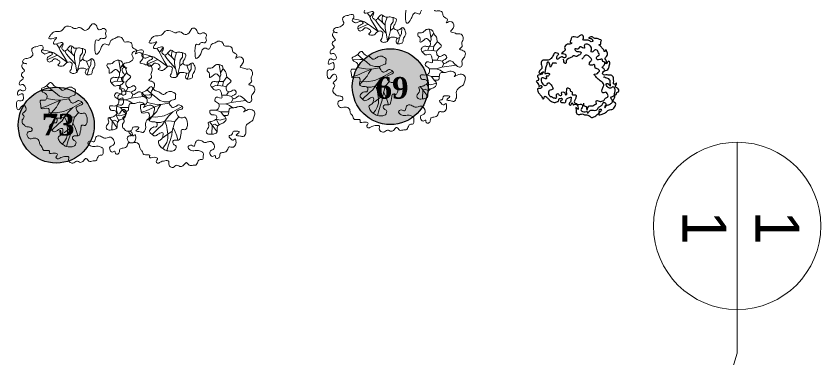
# Model space of a CAD drawing. Header units: metres. Extents: x 180 to 3220, y 13789 to 15035.
# Drawn here: x 726.41 to 741.1, y 14921.54 to 14927.81 of the extents above; entities that cross this region are included whole.
import ezdxf

# ---------------------------------------------------------------- set-up
doc = ezdxf.new("R2010")
doc.units = ezdxf.units.M
doc.header["$MEASUREMENT"] = 0
doc.layers.add('!!!_1. Дендра_Аварийка_Номера_выноски', color=20, linetype='Continuous', lineweight=40)
for name, color, linetype in [('02 Выноски план', 170, 'Continuous'), ('04 Дендроплан (существующие растения)', 7, 'Continuous'), ('04 Дендроплан (удаление)', 240, 'Continuous'), ('04 План (существующие кустарники)', 7, 'Continuous'), ('50 Дендроплан - Деревья вырубаемые', 7, 'Continuous')]:
    doc.layers.add(name, color=color, linetype=linetype)
doc.layers.get('50 Дендроплан - Деревья вырубаемые').off()
doc.styles.get("Standard").update_dxf_attribs({"font": 'arial.ttf'})

# ---------------------------------------------------------------- blocks, each defined once
blk = doc.blocks.new('A$C442D7FB9')
at = {"layer": '04 Дендроплан (удаление)', "lineweight": 30}
h = blk.add_hatch(color=0, dxfattribs=at)
h.dxf.hatch_style = 1
edge = h.paths.add_edge_path()
edge.add_arc((0, 0), 0.5, 0, 360)
at = {"layer": '04 Дендроплан (удаление)', "color": 0, "lineweight": 30}
blk.add_circle((0, 0), 0.5, dxfattribs=at)
blk = doc.blocks.new('Лиственное дерево существующее')
at = {"color": 114, "lineweight": 0}
for p, q in [((-0.799, 1.368), (-0.859, 1.458)), ((-0.782, 1.333), (-0.669, 1.479)), ((-1.275, 1.287), (-1.119, 1.252)), ((-1.119, 1.252), (-0.938, 1.195)), ((-0.938, 1.195), (-0.761, 1.08)), ((-0.751, 1.267), (-0.799, 1.368)), ((-0.639, 1.076), (-0.751, 1.267)), ((-0.62, 1.247), (-0.563, 1.155)), ((-0.403, 1.17), (-0.548, 1.306)), ((-0.427, 1.275), (-0.411, 1.393)), ((-0.415, 1.181), (-0.427, 1.275)), ((-0.332, 1.162), (-0.28, 1.33)), ((-0.173, 1.105), (-0.103, 1.192)), ((-0.103, 1.192), (-0.105, 1.321)), ((-0.829, 1.124), (-1.138, 0.99)), ((-0.761, 1.08), (-0.541, 0.917)), ((-0.541, 0.917), (-0.639, 1.076)), ((-0.563, 1.155), (-0.46, 1.026)), ((-0.46, 1.026), (-0.309, 0.866)), ((-0.334, 1.1), (-0.403, 1.17)), ((-0.337, 1.006), (-0.332, 1.162)), ((-0.309, 0.866), (-0.337, 1.006)), ((-0.221, 0.786), (-0.18, 0.943)), ((-0.183, 1.016), (-0.173, 1.105)), ((-0.18, 0.943), (-0.183, 1.016)), ((-0.18, 0.943), (-0.086, 1.015)), ((0.058, 0.845), (0.018, 0.955)), ((0.145, 0.845), (0.151, 1.018)), ((1.012, 0.68), (0.961, 0.98)), ((-0.285, 0.754), (-0.309, 0.866)), ((-0.266, 0.631), (-0.285, 0.754)), ((-0.266, 0.631), (-0.221, 0.786)), ((0.011, 0.712), (0.08, 0.738)), ((0.098, 0.768), (0.058, 0.845)), ((0.067, 0.65), (0.08, 0.738)), ((0.08, 0.738), (0.145, 0.845)), ((1.002, 0.737), (1.083, 0.859)), ((0.027, 0.553), (0.067, 0.65)), ((0.912, 0.363), (0.952, 0.477)), ((1.088, 0.479), (0.952, 0.477)), ((0.98, 0.595), (1.012, 0.68)), ((1.088, 0.479), (1.064, 0.348)), ((1.191, 0.617), (1.088, 0.479)), ((0.748, 0.317), (0.854, 0.368)), ((0.854, 0.368), (1.012, 0.353)), ((1.012, 0.353), (1.103, 0.344)), ((1.103, 0.344), (1.176, 0.338)), ((-1.081, 0.093), (-1.287, 0.08)), ((-0.976, 0.096), (-1.147, 0.235)), ((-0.973, 0.093), (-1.081, 0.093)), ((-0.885, 0.021), (-0.976, 0.096)), ((-0.772, -0.073), (-0.885, 0.021)), ((1.044, 0.078), (1.18, 0.078)), ((1.18, 0.078), (1.236, 0.183)), ((1.18, 0.078), (1.336, 0.043)), ((-1.091, -0.147), (-1.147, -0.134)), ((-0.91, -0.179), (-1.091, -0.147)), ((-0.739, -0.188), (-0.931, -0.27)), ((-0.739, -0.188), (-0.91, -0.179)), ((-0.739, -0.188), (-0.821, -0.312)), ((-0.638, -0.11), (-0.772, -0.073)), ((-0.5, -0.151), (-0.739, -0.188)), ((-0.489, -0.116), (-0.638, -0.11)), ((0.953, -0.18), (1.158, -0.176)), ((1.158, -0.176), (1.317, -0.128)), ((1.158, -0.176), (1.267, -0.218)), ((1.267, -0.218), (1.367, -0.287)), ((1.317, -0.128), (1.739, -0.074)), ((1.328, -0.127), (1.373, -0.019)), ((-1.169, -0.374), (-1.309, -0.418)), ((-0.931, -0.27), (-1.169, -0.374)), ((-0.86, -0.395), (-0.95, -0.489)), ((-0.821, -0.312), (-0.86, -0.395)), ((-0.386, -0.406), (-0.641, -0.519)), ((-0.386, -0.406), (-0.514, -0.534)), ((-0.113, -0.252), (-0.386, -0.406)), ((0.87, -0.356), (1.013, -0.408)), ((1.013, -0.408), (1.247, -0.408)), ((1.013, -0.408), (1.096, -0.512)), ((-0.95, -0.489), (-1.084, -0.647)), ((-0.882, -0.56), (-1.076, -0.551)), ((-0.641, -0.519), (-0.882, -0.56)), ((-0.624, -0.681), (-0.75, -0.714)), ((-0.624, -0.681), (-0.699, -0.796)), ((-0.514, -0.534), (-0.624, -0.681)), ((-0.525, -0.67), (-0.624, -0.681)), ((-0.624, -0.681), (-0.572, -0.807)), ((-0.427, -0.678), (-0.525, -0.67)), ((-0.335, -0.691), (-0.427, -0.678)), ((-0.335, -0.691), (-0.408, -0.969)), ((-0.212, -0.551), (-0.335, -0.691)), ((0.682, -0.698), (0.762, -0.798)), ((0.873, -0.622), (0.961, -0.786)), ((0.873, -0.622), (0.993, -0.651)), ((0.993, -0.651), (1.163, -0.596)), ((-0.804, -0.883), (-0.997, -1.067)), ((-0.75, -0.714), (-0.864, -0.716)), ((-0.699, -0.796), (-0.804, -0.883)), ((-0.572, -0.807), (-0.55, -0.923)), ((-0.55, -0.923), (-0.535, -1.06)), ((-0.381, -0.865), (-0.316, -0.99)), ((0.762, -0.798), (0.755, -1.059)), ((0.762, -0.798), (0.835, -0.77)), ((0.762, -0.798), (0.907, -0.988)), ((0.835, -0.77), (0.929, -0.824)), ((-0.629, -1.132), (-0.696, -1.173)), ((-0.532, -1.058), (-0.629, -1.132)), ((-0.535, -1.06), (-0.535, -1.187)), ((-0.408, -0.969), (-0.532, -1.058)), ((-0.422, -1.093), (-0.47, -1.242)), ((-0.408, -0.969), (-0.422, -1.093)), ((-0.316, -0.99), (-0.275, -1.107)), ((-0.275, -1.107), (-0.238, -1.23)), ((-0.622, -1.395), (-0.691, -1.474)), ((-0.566, -1.298), (-0.622, -1.395)), ((-0.535, -1.187), (-0.566, -1.298)), ((-0.515, -1.373), (-0.564, -1.545)), ((-0.47, -1.242), (-0.515, -1.373))]:
    blk.add_line(p, q, dxfattribs=at)
for points, knots in [([(-1.863, -0.802), (-1.881, -0.757), (-1.747, -0.684), (-1.911, -0.574), (-1.692, -0.517), (-1.79, -0.294), (-1.907, -0.385), (-1.984, -0.55), (-2.059, -0.321), (-1.999, -0.175), (-1.894, -0.235), (-1.819, -0.16), (-1.828, -0.083), (-1.849, 0.055), (-2.007, -0.094), (-1.999, 0.047), (-1.938, 0.153), (-1.832, 0.046), (-1.733, 0.144), (-1.793, 0.214), (-1.838, 0.303), (-1.955, 0.22), (-1.946, 0.341), (-1.898, 0.392), (-1.788, 0.464), (-1.907, 0.519), (-1.872, 0.623), (-1.76, 0.663), (-1.864, 0.745), (-1.889, 0.84), (-1.824, 0.904), (-1.659, 0.854), (-1.891, 0.903), (-1.808, 1.034), (-1.683, 1.022), (-1.589, 1.081), (-1.522, 1.172), (-1.609, 1.251), (-1.548, 1.37), (-1.423, 1.371), (-1.266, 1.445), (-1.233, 1.311), (-1.326, 1.255), (-1.263, 1.188), (-1.194, 1.144), (-1.114, 1.199), (-1.035, 1.222), (-0.951, 1.163), (-1.052, 1.106), (-1.123, 1.075), (-1.151, 0.983), (-1.088, 0.91), (-0.99, 0.942), (-0.937, 1.041), (-0.833, 0.999), (-0.758, 0.957), (-0.756, 0.875), (-0.858, 0.837), (-0.695, 0.783), (-0.611, 0.852), (-0.527, 0.951), (-0.375, 0.902), (-0.426, 0.79), (-0.418, 0.708), (-0.488, 0.654), (-0.425, 0.592), (-0.354, 0.593), (-0.251, 0.613), (-0.225, 0.746), (-0.105, 0.754), (0.053, 0.733), (-0.044, 0.628), (0.019, 0.538), (0.099, 0.557), (0.195, 0.575), (0.173, 0.707), (0.273, 0.796), (0.262, 0.925), (0.181, 1.071), (0.093, 0.951), (-0.002, 0.952), (-0.083, 0.981), (-0.098, 1.072), (-0.033, 1.146), (0.02, 1.288), (-0.113, 1.322), (-0.213, 1.354), (-0.344, 1.304), (-0.427, 1.44), (-0.522, 1.344), (-0.56, 1.288), (-0.617, 1.228), (-0.671, 1.281), (-0.73, 1.337), (-0.664, 1.401), (-0.662, 1.525), (-0.806, 1.471), (-0.975, 1.423), (-0.933, 1.56), (-0.796, 1.69), (-0.974, 1.592), (-1.114, 1.604), (-1.027, 1.718), (-0.966, 1.811), (-0.835, 1.824), (-0.696, 1.818), (-0.625, 1.999), (-0.435, 1.978), (-0.317, 1.874), (-0.169, 1.993), (-0.037, 1.791), (0.118, 1.927), (0.171, 2.072), (0.331, 2.017), (0.32, 1.881), (0.433, 1.862), (0.5, 1.939), (0.63, 1.849), (0.551, 1.757), (0.61, 1.682), (0.54, 1.583), (0.423, 1.658), (0.38, 1.528), (0.285, 1.601), (0.255, 1.442), (0.259, 1.344), (0.267, 1.066), (0.442, 1.277), (0.452, 1.397), (0.554, 1.491), (0.691, 1.367), (0.706, 1.583), (0.847, 1.604), (0.949, 1.69), (1.08, 1.634), (1.107, 1.482), (1.251, 1.539), (1.364, 1.464), (1.332, 1.318), (1.543, 1.296), (1.4, 1.122), (1.6, 1.263), (1.746, 1.049), (1.497, 0.884), (1.694, 0.879), (1.77, 0.828), (1.885, 0.882), (1.984, 0.691), (1.87, 0.579), (1.951, 0.461), (1.781, 0.392), (1.935, 0.365), (2.026, 0.299), (1.993, 0.151), (1.874, 0.063), (1.942, -0.057), (1.852, -0.164), (1.705, -0.058), (1.57, 0.123), (1.46, -0.006), (1.368, -0.037), (1.309, 0.063), (1.418, 0.081), (1.488, 0.156), (1.387, 0.288), (1.293, 0.151), (1.168, 0.211), (1.158, 0.338), (1.232, 0.414), (1.37, 0.508), (1.152, 0.589), (1.19, 0.754), (1.08, 0.827), (1.07, 0.942), (0.965, 0.989), (0.834, 0.976), (0.764, 0.841), (0.611, 0.902), (0.608, 0.768), (0.711, 0.734), (0.641, 0.537), (0.789, 0.661), (0.881, 0.732), (0.967, 0.639), (0.997, 0.553), (0.953, 0.449), (0.855, 0.484), (0.758, 0.479), (0.688, 0.371), (0.775, 0.293), (0.847, 0.19), (0.983, 0.282), (1.029, 0.149), (1.046, 0.081), (1.054, -0.055), (0.876, 0.088), (0.805, -0.111), (0.954, -0.136), (0.971, -0.254), (0.916, -0.36), (0.806, -0.365), (0.663, -0.342), (0.715, -0.526), (0.851, -0.462), (0.924, -0.585), (0.833, -0.657), (0.756, -0.694), (0.608, -0.696), (0.717, -0.859), (0.553, -0.942), (0.629, -1.071), (0.741, -1.059), (0.834, -1.056), (0.93, -0.996), (0.884, -0.867), (0.981, -0.75), (1.119, -0.739), (1.208, -0.591), (1.044, -0.489), (1.259, -0.545), (1.236, -0.392), (1.278, -0.271), (1.407, -0.301), (1.52, -0.244), (1.647, -0.243), (1.757, -0.342), (1.628, -0.447), (1.834, -0.304), (1.938, -0.341), (2.024, -0.427), (1.983, -0.534), (1.959, -0.679), (1.81, -0.72), (1.719, -0.862), (1.775, -0.997), (1.685, -1.157), (1.583, -1.102), (1.385, -1.113), (1.618, -0.979), (1.443, -0.96), (1.345, -0.98), (1.358, -1.093), (1.215, -1.09), (1.3, -1.192), (1.368, -1.263), (1.45, -1.161), (1.466, -1.327), (1.427, -1.431), (1.321, -1.45), (1.23, -1.407), (1.216, -1.557), (1.107, -1.596), (0.975, -1.601), (0.989, -1.703), (0.947, -1.778), (0.841, -1.769), (0.866, -1.645), (0.75, -1.749), (0.684, -1.637), (0.696, -1.538), (0.781, -1.521), (0.846, -1.457), (0.816, -1.355), (0.745, -1.251), (0.631, -1.287), (0.523, -1.314), (0.445, -1.241), (0.335, -1.218), (0.262, -1.295), (0.252, -1.455), (0.133, -1.345), (0.026, -1.44), (0.118, -1.522), (0.208, -1.565), (0.318, -1.52), (0.405, -1.554), (0.514, -1.588), (0.498, -1.691), (0.507, -1.814), (0.369, -1.786), (0.336, -1.883), (0.301, -1.974), (0.195, -1.957), (0.081, -2.01), (0.01, -1.844), (-0.069, -1.968), (-0.163, -2.035), (-0.279, -1.927), (-0.37, -2.065), (-0.477, -2.008), (-0.522, -1.934), (-0.473, -1.822), (-0.649, -1.838), (-0.74, -1.86), (-0.831, -1.93), (-0.905, -1.848), (-0.791, -1.771), (-0.94, -1.709), (-1.095, -1.791), (-1.036, -1.621), (-1.266, -1.715), (-1.272, -1.547), (-1.369, -1.482), (-1.348, -1.343), (-1.503, -1.274), (-1.621, -1.34), (-1.705, -1.268), (-1.734, -1.19), (-1.693, -1.089), (-1.578, -1.13), (-1.56, -1.01), (-1.655, -0.965), (-1.758, -0.976), (-1.811, -0.902), (-1.875, -0.857), (-1.857, -0.816), (-1.863, -0.802)], [0, 0, 0, 0, 0.144623, 0.231167, 0.368861, 0.533358, 0.626687, 0.740408, 0.935226, 1.031861, 1.128241, 1.198256, 1.294402, 1.368689, 1.507955, 1.574673, 1.679777, 1.79119, 1.883627, 1.959993, 2.039207, 2.131319, 2.201489, 2.277769, 2.379891, 2.45347, 2.54984, 2.629417, 2.713756, 2.836131, 2.877797, 2.974434, 3.098533, 3.174839, 3.310795, 3.448506, 3.489216, 3.62255, 3.689433, 3.833718, 3.988827, 4.05943, 4.152735, 4.217846, 4.281087, 4.383199, 4.466591, 4.525335, 4.60464, 4.706041, 4.777196, 4.850967, 4.941557, 5.035937, 5.13954, 5.219117, 5.28068, 5.339424, 5.435055, 5.564599, 5.681514, 5.792988, 5.892227, 5.976975, 6.036908, 6.095646, 6.173749, 6.252212, 6.380922, 6.484525, 6.602635, 6.692872, 6.777965, 6.844717, 6.928444, 7.02051, 7.167213, 7.282, 7.407383, 7.507264, 7.609206, 7.678412, 7.741177, 7.842553, 7.980652, 8.063007, 8.187574, 8.307662, 8.420868, 8.524456, 8.606097, 8.65359, 8.733663, 8.78115, 8.875736, 8.947733, 9.070923, 9.223371, 9.297752, 9.425798, 9.577891, 9.656402, 9.742281, 9.880076, 10.010368, 10.101704, 10.271449, 10.469408, 10.556507, 10.704089, 10.878467, 11.055291, 11.171089, 11.284149, 11.417731, 11.482645, 11.567427, 11.68373, 11.77169, 11.843492, 11.921933, 12.039354, 12.124248, 12.185085, 12.279334, 12.442083, 12.611011, 12.797738, 12.921046, 13.015017, 13.129765, 13.27535, 13.406716, 13.521304, 13.644281, 13.753137, 13.886642, 13.991763, 14.093139, 14.248215, 14.338926, 14.451134, 14.636917, 14.813923, 14.953979, 15.006047, 15.083831, 15.270441, 15.402543, 15.48891, 15.598301, 15.682028, 15.794092, 15.927518, 16.058446, 16.173604, 16.260996, 16.378012, 16.633999, 16.747204, 16.817387, 16.885538, 16.980265, 17.054418, 17.157369, 17.299589, 17.380857, 17.502298, 17.608515, 17.708493, 17.875073, 18.018008, 18.132164, 18.220812, 18.330672, 18.42764, 18.594846, 18.685597, 18.781631, 18.83834, 18.974753, 19.095535, 19.196942, 19.302834, 19.396624, 19.471771, 19.573189, 19.64865, 19.757506, 19.853667, 19.959896, 20.083661, 20.173311, 20.285247, 20.335982, 20.497146, 20.604648, 20.73546, 20.822811, 20.919446, 21.052361, 21.138111, 21.251311, 21.378508, 21.468801, 21.559641, 21.663684, 21.760796, 21.866457, 22.044178, 22.114637, 22.23047, 22.341438, 22.400666, 22.529106, 22.668332, 22.783263, 22.938439, 23.01956, 23.126312, 23.267144, 23.355432, 23.45979, 23.589203, 23.728577, 23.835857, 23.898351, 24.043906, 24.189962, 24.256212, 24.371649, 24.490581, 24.67199, 24.766696, 24.956099, 25.083087, 25.169948, 25.292933, 25.419422, 25.526836, 25.615518, 25.691414, 25.778638, 25.869312, 25.961297, 26.024928, 26.121298, 26.263466, 26.360434, 26.407027, 26.517617, 26.650303, 26.74818, 26.826653, 26.905094, 26.978885, 27.046871, 27.126191, 27.241376, 27.314599, 27.389769, 27.472839, 27.551312, 27.683547, 27.788448, 27.871841, 27.999501, 28.077604, 28.175679, 28.291585, 28.394565, 28.492933, 28.567087, 28.697918, 28.77954, 28.894137, 28.975271, 29.07451, 29.169691, 29.264917, 29.370694, 29.435998, 29.525045, 29.645134, 29.756428, 29.862319, 29.956635, 30.074745, 30.200153, 30.306664, 30.366297, 30.449133, 30.570729, 30.713328, 30.79014, 30.852634, 30.945669, 31.037541, 31.189615, 31.243213, 31.410359, 31.536232, 31.621622, 31.733558, 31.886269, 32.00739, 32.09115, 32.172123, 32.250875, 32.347965, 32.418568, 32.512539, 32.612542, 32.705135, 32.769699, 32.813194, 32.813194, 32.813194, 32.813194]), ([(-0.602, -1.531), (-0.637, -1.511), (-0.708, -1.467), (-0.788, -1.386), (-0.835, -1.244), (-0.712, -1.219), (-0.678, -1.13), (-0.654, -0.981), (-0.819, -1.048), (-0.915, -1.145), (-1.007, -1.056), (-1.104, -0.978), (-1.018, -0.888), (-0.949, -0.836), (-0.841, -0.875), (-0.83, -0.671), (-0.981, -0.711), (-1.12, -0.654), (-1.057, -0.535), (-1.096, -0.37), (-1.312, -0.5), (-1.319, -0.325), (-1.366, -0.145), (-1.189, -0.222), (-1.133, -0.117), (-1.133, 0.017), (-1.282, 0.029), (-1.313, 0.162), (-1.188, 0.195), (-1.12, 0.258), (-1.017, 0.368), (-0.96, 0.246), (-0.88, 0.2), (-0.773, 0.186), (-0.694, 0.064), (-0.588, 0.147), (-0.489, 0.209), (-0.378, 0.177), (-0.291, 0.112), (-0.324, 0.045), (-0.292, -0.066), (-0.449, -0.048), (-0.518, -0.154), (-0.453, -0.207), (-0.425, -0.292), (-0.309, -0.266), (-0.239, -0.183), (-0.144, -0.218), (-0.058, -0.305), (-0.195, -0.348), (-0.301, -0.387), (-0.272, -0.491), (-0.218, -0.55), (-0.136, -0.606), (-0.023, -0.531), (0.024, -0.659), (0.046, -0.756), (0.034, -0.851), (-0.017, -0.955), (-0.152, -0.883), (-0.141, -1.045), (-0.171, -1.124), (-0.178, -1.235), (-0.287, -1.228), (-0.413, -1.238), (-0.379, -1.369), (-0.286, -1.387), (-0.29, -1.469), (-0.332, -1.538), (-0.429, -1.563), (-0.519, -1.55), (-0.579, -1.545), (-0.602, -1.531)], [0, 0, 0, 0, 0.119147, 0.244704, 0.355195, 0.456841, 0.525213, 0.64652, 0.761794, 0.906015, 0.999107, 1.102214, 1.21292, 1.287506, 1.35766, 1.479239, 1.62773, 1.713089, 1.858081, 1.936445, 2.136108, 2.227757, 2.383509, 2.506371, 2.592801, 2.687321, 2.856666, 2.919037, 3.017629, 3.155387, 3.246677, 3.353704, 3.442539, 3.52579, 3.669986, 3.756325, 3.869148, 4.011227, 4.081037, 4.138722, 4.206699, 4.365743, 4.440415, 4.505889, 4.585073, 4.671725, 4.788569, 4.878809, 4.948708, 5.073582, 5.166391, 5.253695, 5.327262, 5.415765, 5.519566, 5.621336, 5.725491, 5.831081, 5.911981, 6.005594, 6.125346, 6.227321, 6.306075, 6.391977, 6.508685, 6.596002, 6.686109, 6.737432, 6.809051, 6.915906, 7.005912, 7.085383, 7.085383, 7.085383, 7.085383])]:
    blk.add_open_spline(points, degree=3, knots=knots, dxfattribs=at)
blk = doc.blocks.new('A$Cd2c5afdf')
at = {"layer": '04 Дендроплан (существующие растения)', "color": 114}
for points, start_tangent, end_tangent in [([(-0.616, -0.319), (-0.631, -0.351), (-0.647, -0.371), (-0.678, -0.324), (-0.711, -0.286), (-0.748, -0.232), (-0.749, -0.185), (-0.699, -0.182), (-0.674, -0.152), (-0.683, -0.126), (-0.726, -0.143), (-0.733, -0.108), (-0.773, -0.048), (-0.739, -0.035), (-0.734, 0.003), (-0.754, 0.051), (-0.711, 0.067), (-0.641, 0.116), (-0.637, 0.123), (-0.647, 0.125), (-0.693, 0.092), (-0.724, 0.103), (-0.723, 0.125), (-0.674, 0.187), (-0.682, 0.267), (-0.669, 0.327), (-0.625, 0.338), (-0.557, 0.337), (-0.499, 0.37), (-0.462, 0.436), (-0.436, 0.469), (-0.393, 0.466), (-0.361, 0.454), (-0.388, 0.422), (-0.397, 0.373), (-0.395, 0.349), (-0.358, 0.374), (-0.283, 0.388), (-0.275, 0.379), (-0.241, 0.387), (-0.232, 0.414), (-0.249, 0.449), (-0.314, 0.462), (-0.279, 0.491), (-0.246, 0.532), (-0.259, 0.567), (-0.241, 0.607), (-0.204, 0.627), (-0.145, 0.637), (-0.127, 0.652), (-0.15, 0.659), (-0.144, 0.707), (-0.122, 0.756), (-0.079, 0.764), (-0.029, 0.752), (0.017, 0.782), (0.04, 0.797), (0.071, 0.797), (0.085, 0.782), (0.088, 0.741), (0.078, 0.706), (0.117, 0.702), (0.187, 0.696), (0.247, 0.676), (0.261, 0.687), (0.254, 0.705), (0.231, 0.731), (0.185, 0.746), (0.2, 0.753), (0.245, 0.763), (0.298, 0.731), (0.338, 0.732), (0.378, 0.718), (0.419, 0.699), (0.405, 0.67), (0.402, 0.63), (0.369, 0.618), (0.394, 0.599), (0.433, 0.551), (0.457, 0.527), (0.47, 0.492), (0.479, 0.503), (0.495, 0.527), (0.516, 0.495), (0.526, 0.442), (0.51, 0.403), (0.489, 0.385), (0.484, 0.362), (0.506, 0.32), (0.503, 0.272), (0.546, 0.316), (0.57, 0.293), (0.562, 0.249), (0.547, 0.186), (0.513, 0.155), (0.469, 0.14), (0.443, 0.114), (0.44, 0.081), (0.469, 0.065), (0.521, 0.07), (0.557, 0.06), (0.594, 0.063), (0.635, 0.014), (0.639, -0.025), (0.639, -0.073), (0.643, -0.106), (0.694, -0.081), (0.684, -0.116), (0.672, -0.148), (0.709, -0.174), (0.731, -0.205), (0.726, -0.24), (0.696, -0.253), (0.683, -0.291), (0.662, -0.302), (0.662, -0.331), (0.642, -0.374), (0.636, -0.424), (0.673, -0.449), (0.674, -0.485), (0.653, -0.525), (0.627, -0.556), (0.545, -0.575), (0.506, -0.61), (0.443, -0.646), (0.41, -0.655), (0.371, -0.662), (0.372, -0.602), (0.374, -0.571), (0.421, -0.571), (0.413, -0.589), (0.366, -0.633), (0.315, -0.678), (0.277, -0.7), (0.225, -0.707), (0.203, -0.688), (0.17, -0.666), (0.122, -0.665), (0.069, -0.647), (0.036, -0.652), (-0.02, -0.652), (-0.04, -0.631), (-0.044, -0.593), (-0.049, -0.527), (-0.013, -0.562), (-0.022, -0.494), (-0.041, -0.467), (-0.08, -0.476), (-0.103, -0.482), (-0.116, -0.434), (-0.137, -0.473), (-0.166, -0.481), (-0.174, -0.461), (-0.151, -0.423), (-0.142, -0.381), (-0.135, -0.34), (-0.169, -0.346), (-0.197, -0.355), (-0.23, -0.39), (-0.237, -0.423), (-0.263, -0.441), (-0.303, -0.435), (-0.325, -0.43), (-0.332, -0.409), (-0.319, -0.401), (-0.302, -0.382), (-0.305, -0.358), (-0.33, -0.361), (-0.357, -0.365), (-0.364, -0.397), (-0.375, -0.417), (-0.397, -0.424), (-0.431, -0.436), (-0.466, -0.43), (-0.497, -0.416), (-0.526, -0.398), (-0.547, -0.376), (-0.582, -0.341), (-0.616, -0.319)], (-0.978083, 0.208214), (-0.978083, 0.208214)), ([(0.466, 0.153), (0.468, 0.175), (0.428, 0.204), (0.455, 0.234), (0.473, 0.258), (0.476, 0.296), (0.444, 0.315), (0.433, 0.347), (0.385, 0.348), (0.343, 0.344), (0.323, 0.367), (0.331, 0.398), (0.382, 0.441), (0.363, 0.472), (0.331, 0.521), (0.302, 0.528), (0.258, 0.491), (0.228, 0.488), (0.229, 0.51), (0.23, 0.576), (0.198, 0.611), (0.147, 0.629), (0.115, 0.623), (0.102, 0.601), (0.108, 0.556), (0.07, 0.562), (0.037, 0.581), (0.013, 0.573), (-0.014, 0.539), (-0.069, 0.542), (-0.062, 0.521), (-0.016, 0.496), (0.047, 0.48), (0.022, 0.436), (-0.016, 0.417), (-0.047, 0.403), (-0.075, 0.419), (-0.11, 0.402), (-0.142, 0.384), (-0.167, 0.376), (-0.207, 0.352), (-0.226, 0.32), (-0.233, 0.274), (-0.261, 0.291), (-0.273, 0.329), (-0.279, 0.356)], (0.359015, 0.933332), (0.017504, 0.999847)), ([(-0.398, 0.275), (-0.442, 0.282), (-0.477, 0.281), (-0.491, 0.258), (-0.515, 0.212), (-0.524, 0.249), (-0.541, 0.29), (-0.561, 0.302), (-0.577, 0.295), (-0.579, 0.253), (-0.594, 0.225), (-0.605, 0.189), (-0.611, 0.152), (-0.615, 0.114), (-0.615, 0.091), (-0.591, 0.096), (-0.554, 0.1), (-0.531, 0.087), (-0.542, 0.062), (-0.559, 0.047), (-0.593, 0.044), (-0.59, 0.014), (-0.591, -0.007), (-0.62, 0.004), (-0.647, 0.014), (-0.678, 0.007), (-0.687, -0.018), (-0.678, -0.067), (-0.653, -0.102), (-0.63, -0.122), (-0.61, -0.125), (-0.584, -0.115), (-0.562, -0.085), (-0.539, -0.078), (-0.514, -0.101), (-0.492, -0.132), (-0.478, -0.159), (-0.468, -0.176), (-0.474, -0.192), (-0.497, -0.204), (-0.537, -0.218), (-0.549, -0.25), (-0.55, -0.289), (-0.531, -0.31), (-0.519, -0.326), (-0.493, -0.327), (-0.468, -0.353), (-0.441, -0.351), (-0.427, -0.358), (-0.403, -0.348), (-0.402, -0.325), (-0.406, -0.304), (-0.397, -0.281), (-0.379, -0.275), (-0.359, -0.294), (-0.339, -0.31), (-0.315, -0.301), (-0.309, -0.282), (-0.314, -0.259), (-0.287, -0.242), (-0.257, -0.255), (-0.247, -0.279), (-0.237, -0.297), (-0.217, -0.287), (-0.221, -0.256), (-0.217, -0.211), (-0.208, -0.171), (-0.184, -0.172), (-0.159, -0.188), (-0.156, -0.219), (-0.132, -0.237), (-0.12, -0.25), (-0.119, -0.288), (-0.1, -0.298), (-0.071, -0.294), (-0.044, -0.307), (-0.045, -0.326), (-0.053, -0.358), (-0.076, -0.407), (-0.078, -0.437), (-0.061, -0.452), (-0.039, -0.456), (-0.016, -0.476), (0.006, -0.473), (0.045, -0.467), (0.068, -0.486), (0.073, -0.515), (0.055, -0.544), (0.041, -0.572), (0.051, -0.59), (0.071, -0.602), (0.119, -0.608), (0.159, -0.608), (0.164, -0.633), (0.182, -0.615), (0.21, -0.584), (0.269, -0.576), (0.318, -0.578), (0.342, -0.556), (0.375, -0.518), (0.417, -0.492), (0.434, -0.468), (0.451, -0.439), (0.474, -0.436), (0.496, -0.455), (0.498, -0.48), (0.473, -0.518), (0.483, -0.536), (0.499, -0.502), (0.551, -0.477), (0.601, -0.446), (0.619, -0.422), (0.609, -0.39), (0.59, -0.35), (0.616, -0.325), (0.642, -0.317), (0.653, -0.288), (0.66, -0.252), (0.665, -0.199), (0.655, -0.17), (0.626, -0.152), (0.597, -0.168), (0.564, -0.174), (0.537, -0.162), (0.511, -0.127), (0.505, -0.096), (0.53, -0.091), (0.55, -0.109), (0.582, -0.13), (0.578, -0.083), (0.575, -0.037), (0.552, -0.006), (0.515, 0.01), (0.47, 0.024), (0.453, 0.031)], (-0.900669, 0.434505), (-0.965091, 0.261915)), ([(0.087, -0.446), (0.102, -0.5), (0.135, -0.513), (0.146, -0.55), (0.153, -0.576), (0.171, -0.521), (0.207, -0.5), (0.261, -0.495), (0.297, -0.472), (0.318, -0.467), (0.324, -0.4), (0.358, -0.405), (0.39, -0.421), (0.425, -0.411), (0.455, -0.405), (0.489, -0.357), (0.533, -0.333), (0.535, -0.296), (0.52, -0.27), (0.497, -0.245), (0.461, -0.262), (0.428, -0.247), (0.428, -0.198), (0.452, -0.137), (0.461, -0.11), (0.444, -0.079), (0.412, -0.052), (0.339, 0.008), (0.316, 0.039), (0.281, 0.081), (0.323, 0.085), (0.358, 0.111), (0.38, 0.135), (0.341, 0.179), (0.31, 0.187), (0.285, 0.255), (0.235, 0.244), (0.199, 0.253), (0.208, 0.304), (0.238, 0.345), (0.206, 0.393), (0.151, 0.429), (0.113, 0.417), (0.081, 0.378), (0.061, 0.356)], (0.290361, -0.956917), (-0.678805, -0.734319))]:
    blk.add_spline(points, degree=3, dxfattribs=dict(at, start_tangent=start_tangent, end_tangent=end_tangent))

msp = doc.modelspace()

# ---------------------------------------------------------------- linework, layer by layer
at = {"layer": '02 Выноски план', "color": 144, "lineweight": 20}
for points in [[(739.575, 14925.501), (739.575, 14922.443)], [(739.575, 14921.643), (739.575, 14922.443)], [(739.575, 14921.643), (736.771, 14912.381)]]:
    msp.add_lwpolyline(points, dxfattribs=at)
msp.add_circle((739.575, 14923.972), 1.529, dxfattribs=at)

# ---------------------------------------------------------------- block references
at = {"layer": '04 Дендроплан (существующие растения)', "lineweight": 0, "xscale": 0.6250000000001705, "yscale": 0.6250000000001705, "zscale": 0.6250000000001705}
for p in [(733.357, 14926.956), (727.682, 14926.389), (729.512, 14926.311)]:
    msp.add_blockref('Лиственное дерево существующее', p, dxfattribs=at)
at = {"layer": '04 План (существующие кустарники)', "lineweight": 0}
msp.add_blockref('A$Cd2c5afdf', (736.68, 14926.665), dxfattribs=at)
at = {"layer": '50 Дендроплан - Деревья вырубаемые', "color": 0, "xscale": 1.387412866280584, "yscale": 1.387412866280584, "zscale": 1.387412866280584}
for p in [(733.24, 14926.518), (727.14, 14925.815)]:
    msp.add_blockref('A$C442D7FB9', p, dxfattribs=at)

# ---------------------------------------------------------------- texts
at = {"layer": '!!!_1. Дендра_Аварийка_Номера_выноски', "color": 1, "true_color": 0xf11009, "char_height": 0.2, "width": 0.5822, "attachment_point": 7}
for s, insert in [('\\fTimes New Roman|i0|b1;\\H0.396956;69', (732.973, 14926.292)), ('\\fTimes New Roman|i0|b1;\\H0.396956;73', (726.875, 14925.619))]:
    msp.add_mtext(s, dxfattribs=dict(at, insert=insert))
at = {"layer": '02 Выноски план', "color": 84, "lineweight": 50, "insert": (740.709, 14925.704), "char_height": 0.8, "attachment_point": 1, "rotation": 270}
msp.add_mtext_dynamic_manual_height_columns('\\pxqc;{\\C0;1\\P1}', width=3.52484, gutter_width=0.5, heights=[-2.14], dxfattribs=at)

doc.saveas('drawing.dxf')
